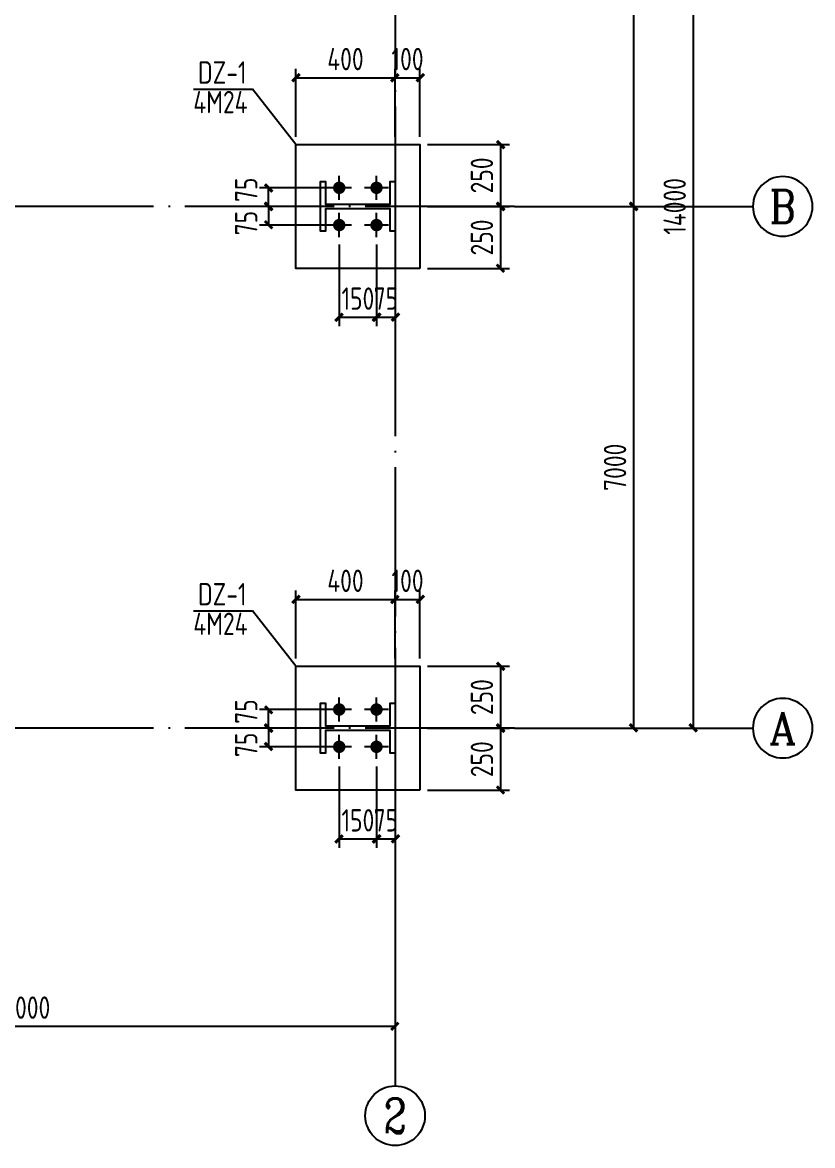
# Model space of a CAD drawing. Header units: millimetres. Extents: x 865974 to 875117, y 40174 to 44891.
# Drawn here: x 867337.6 to 867443.6, y 40466.2 to 40616.9 of the extents above; entities that cross this region are included whole.
import ezdxf
from ezdxf.enums import TextEntityAlignment as Align

# ---------------------------------------------------------------- set-up
doc = ezdxf.new("R2010")
doc.units = ezdxf.units.MM
doc.header["$LTSCALE"] = 1000
doc.header["$MEASUREMENT"] = 0
doc.linetypes.add('DOTE', pattern=[2.42, 2, -0.2, 0.02, -0.2])
for name, color, linetype in [('AXIS', 3, 'Continuous'), ('AXIS_TEXT', 7, 'Continuous'), ('DIM', 7, 'Continuous'), ('DOTE', 1, 'DOTE'), ('M_Prof', 2, 'Continuous'), ('柱集中标注', 2, 'Continuous'), ('标注', 7, 'Continuous'), ('檩条', 34, 'Continuous')]:
    doc.layers.add(name, color=color, linetype=linetype)
doc.styles.add('_TCH_AXIS', font='COMPLEX', dxfattribs={"bigfont": 'GBCBIG'})
doc.styles.add('COMPLEX', font='COMPLEX')
doc.styles.add('GBHZ', font='gbenor.shx', dxfattribs={"width": 0.9, "bigfont": 'gbcbig.shx'})
doc.dimstyles.new('Y100', dxfattribs={"dimscale": 0, "dimtxt": 3, "dimasz": 0.01, "dimexe": 1.2, "dimexo": 2, "dimgap": 1, "dimtad": 1, "dimdec": 0, "dimlfac": 100, "dimzin": 0, "dimdsep": 46, "dimtxsty": 'GBHZ', "dimblk": 'DX', "dimcen": 0.09, "dimdle": 1, "dimclrd": 7, "dimclre": 7, "dimclrt": 7, "dimadec": 0, "dimazin": 0, "dimtfac": 1, "dimtdec": 0, "dimtix": 1, "dimtmove": 2, "dimatfit": 3, "dimldrblk": 'DX', "dimfxl": 0, "dimtolj": 1, "dimtzin": 0, "dimarcsym": 0})
doc.dimstyles.new('Y30', dxfattribs={"dimscale": 0, "dimtxt": 3, "dimasz": 0.01, "dimexe": 1.2, "dimexo": 1, "dimgap": 1, "dimtad": 1, "dimdec": 0, "dimlfac": 30, "dimzin": 0, "dimdsep": 46, "dimtxsty": 'GBHZ', "dimblk1": 'DX', "dimblk2": 'DX', "dimsah": 1, "dimcen": 0.09, "dimdle": 1, "dimadec": 0, "dimazin": 0, "dimtfac": 1, "dimtdec": 0, "dimtix": 1, "dimtmove": 2, "dimatfit": 3, "dimldrblk": 'DX', "dimfxl": 0, "dimtolj": 1, "dimtzin": 0, "dimarcsym": 0})

# ---------------------------------------------------------------- blocks, each defined once
blk = doc.blocks.new('_AXISO')
blk.add_circle((0, 0), 0.5)
at = {"layer": 'AXIS_TEXT', "style": 'COMPLEX', "width": 1.041667}
blk.add_attdef('A', text='', height=0.56, dxfattribs=at).set_placement((-0.25, -0.28), (0.25, -0.28), align=Align.FIT)
blk = doc.blocks.new('DX')
at = {"color": 0, "linetype": 'ByBlock', "const_width": 40}
blk.add_lwpolyline([(-54, -51), (46, 49)], dxfattribs=at)
blk = doc.blocks.new('*D34')
at = {"layer": 'Defpoints', "color": 0, "transparency": 16777216}
for p in [(867287.62, 40506.19), (867387.62, 40506.19), (867387.62, 40482.19)]:
    blk.add_point(p, dxfattribs=at)
at = {"layer": '标注', "color": 7, "lineweight": -2, "transparency": 16777216}
for p, q in [((867287.62, 40504.19), (867287.62, 40480.99)), ((867387.62, 40504.19), (867387.62, 40480.99)), ((867287.63, 40482.19), (867387.61, 40482.19))]:
    blk.add_line(p, q, dxfattribs=at)
at = {"layer": '标注', "color": 7, "lineweight": -2, "transparency": 16777216, "xscale": 0.01, "yscale": 0.01, "zscale": 0.01, "rotation": 180}
blk.add_blockref('DX', (867287.62, 40482.19), dxfattribs=at)
at = {"layer": '标注', "color": 7, "lineweight": -2, "transparency": 16777216, "xscale": 0.01, "yscale": 0.01, "zscale": 0.01}
blk.add_blockref('DX', (867387.62, 40482.19), dxfattribs=at)
at = {"layer": '标注', "color": 7, "transparency": 16777216, "insert": (867337.62, 40484.69), "char_height": 3, "attachment_point": 5, "style": 'GBHZ'}
blk.add_mtext('\\A1;10000', dxfattribs=at)
blk = doc.blocks.new('*D35')
at = {"layer": 'Defpoints', "color": 0, "transparency": 16777216}
for p in [(867403.62, 40592.19), (867419.62, 40592.19), (867403.62, 40522.19)]:
    blk.add_point(p, dxfattribs=at)
at = {"layer": '标注', "color": 7, "lineweight": -2, "transparency": 16777216}
for p, q in [((867405.62, 40592.19), (867420.82, 40592.19)), ((867419.62, 40522.2), (867419.62, 40592.18)), ((867405.62, 40522.19), (867420.82, 40522.19))]:
    blk.add_line(p, q, dxfattribs=at)
at = {"layer": '标注', "color": 7, "lineweight": -2, "transparency": 16777216, "xscale": 0.01, "yscale": 0.01, "zscale": 0.01}
for p, rotation in [((867419.62, 40592.19), 90), ((867419.62, 40522.19), 270)]:
    blk.add_blockref('DX', p, dxfattribs=dict(at, rotation=rotation))
at = {"layer": '标注', "color": 7, "transparency": 16777216, "insert": (867417.12, 40557.19), "char_height": 3, "attachment_point": 5, "rotation": 90, "style": 'GBHZ'}
blk.add_mtext('\\A1;7000', dxfattribs=at)
blk = doc.blocks.new('*D36')
at = {"layer": 'Defpoints', "color": 0, "transparency": 16777216}
for p in [(867403.62, 40662.19), (867419.62, 40662.19), (867403.62, 40592.19)]:
    blk.add_point(p, dxfattribs=at)
at = {"layer": '标注', "color": 7, "lineweight": -2, "transparency": 16777216}
for p, q in [((867405.62, 40662.19), (867420.82, 40662.19)), ((867419.62, 40592.2), (867419.62, 40662.18)), ((867405.62, 40592.19), (867420.82, 40592.19))]:
    blk.add_line(p, q, dxfattribs=at)
at = {"layer": '标注', "color": 7, "lineweight": -2, "transparency": 16777216, "xscale": 0.01, "yscale": 0.01, "zscale": 0.01}
for p, rotation in [((867419.62, 40662.19), 90), ((867419.62, 40592.19), 270)]:
    blk.add_blockref('DX', p, dxfattribs=dict(at, rotation=rotation))
at = {"layer": '标注', "color": 7, "transparency": 16777216, "insert": (867417.12, 40627.19), "char_height": 3, "attachment_point": 5, "rotation": 90, "style": 'GBHZ'}
blk.add_mtext('\\A1;7000', dxfattribs=at)
blk = doc.blocks.new('*D37')
at = {"layer": 'Defpoints', "color": 0, "transparency": 16777216}
for p in [(867403.62, 40662.19), (867403.62, 40522.19), (867427.62, 40522.19)]:
    blk.add_point(p, dxfattribs=at)
at = {"layer": '标注', "color": 7, "lineweight": -2, "transparency": 16777216}
for p, q in [((867405.62, 40662.19), (867428.82, 40662.19)), ((867427.62, 40662.18), (867427.62, 40522.2)), ((867405.62, 40522.19), (867428.82, 40522.19))]:
    blk.add_line(p, q, dxfattribs=at)
at = {"layer": '标注', "color": 7, "lineweight": -2, "transparency": 16777216, "xscale": 0.01, "yscale": 0.01, "zscale": 0.01}
for p, rotation in [((867427.62, 40662.19), 90), ((867427.62, 40522.19), 270)]:
    blk.add_blockref('DX', p, dxfattribs=dict(at, rotation=rotation))
at = {"layer": '标注', "color": 7, "transparency": 16777216, "insert": (867425.12, 40592.19), "char_height": 3, "attachment_point": 5, "rotation": 90, "style": 'GBHZ'}
blk.add_mtext('\\A1;14000', dxfattribs=at)
blk = doc.blocks.new('*D639')
at = {"layer": 'Defpoints', "color": 0, "transparency": 16777216}
for p in [(867387.62, 40609.46), (867374.28, 40600.52), (867387.62, 40600.52)]:
    blk.add_point(p, dxfattribs=at)
at = {"layer": 'DIM', "color": 0, "lineweight": -2, "transparency": 16777216}
for p, q in [((867374.28, 40601.52), (867374.28, 40610.66)), ((867387.62, 40601.52), (867387.62, 40610.66)), ((867374.29, 40609.46), (867387.61, 40609.46))]:
    blk.add_line(p, q, dxfattribs=at)
at = {"layer": 'DIM', "color": 0, "lineweight": -2, "transparency": 16777216, "xscale": 0.01, "yscale": 0.01, "zscale": 0.01, "rotation": 180}
blk.add_blockref('DX', (867374.28, 40609.46), dxfattribs=at)
at = {"layer": 'DIM', "color": 0, "lineweight": -2, "transparency": 16777216, "xscale": 0.01, "yscale": 0.01, "zscale": 0.01}
blk.add_blockref('DX', (867387.62, 40609.46), dxfattribs=at)
at = {"layer": 'DIM', "color": 0, "transparency": 16777216, "insert": (867380.95, 40611.96), "char_height": 3, "attachment_point": 5, "style": 'GBHZ'}
blk.add_mtext('\\A1;400', dxfattribs=at)
blk = doc.blocks.new('*D640')
at = {"layer": 'Defpoints', "color": 0, "transparency": 16777216}
for p in [(867390.95, 40609.46), (867387.62, 40600.52), (867390.95, 40600.52)]:
    blk.add_point(p, dxfattribs=at)
at = {"layer": 'DIM', "color": 0, "lineweight": -2, "transparency": 16777216}
for p, q in [((867387.62, 40601.52), (867387.62, 40610.66)), ((867390.95, 40601.52), (867390.95, 40610.66)), ((867387.61, 40609.46), (867387.6, 40609.46)), ((867387.62, 40609.46), (867390.95, 40609.46)), ((867390.96, 40609.46), (867390.97, 40609.46))]:
    blk.add_line(p, q, dxfattribs=at)
at = {"layer": 'DIM', "color": 0, "lineweight": -2, "transparency": 16777216, "xscale": 0.01, "yscale": 0.01, "zscale": 0.01}
blk.add_blockref('DX', (867387.62, 40609.46), dxfattribs=at)
at = {"layer": 'DIM', "color": 0, "lineweight": -2, "transparency": 16777216, "xscale": 0.01, "yscale": 0.01, "zscale": 0.01, "rotation": 180}
blk.add_blockref('DX', (867390.95, 40609.46), dxfattribs=at)
at = {"layer": 'DIM', "color": 0, "transparency": 16777216, "insert": (867389.28, 40611.96), "char_height": 3, "attachment_point": 5, "style": 'GBHZ'}
blk.add_mtext('\\A1;100', dxfattribs=at)
blk = doc.blocks.new('*D641')
at = {"layer": 'Defpoints', "color": 0, "transparency": 16777216}
for p in [(867390.95, 40600.52), (867390.95, 40592.19), (867401.76, 40592.19)]:
    blk.add_point(p, dxfattribs=at)
at = {"layer": 'DIM', "color": 0, "lineweight": -2, "transparency": 16777216}
for p, q in [((867391.95, 40600.52), (867402.96, 40600.52)), ((867401.76, 40600.51), (867401.76, 40592.2)), ((867391.95, 40592.19), (867402.96, 40592.19))]:
    blk.add_line(p, q, dxfattribs=at)
at = {"layer": 'DIM', "color": 0, "lineweight": -2, "transparency": 16777216, "xscale": 0.01, "yscale": 0.01, "zscale": 0.01}
for p, rotation in [((867401.76, 40600.52), 90), ((867401.76, 40592.19), 270)]:
    blk.add_blockref('DX', p, dxfattribs=dict(at, rotation=rotation))
at = {"layer": 'DIM', "color": 0, "transparency": 16777216, "insert": (867399.26, 40596.35), "char_height": 3, "attachment_point": 5, "rotation": 90, "style": 'GBHZ'}
blk.add_mtext('\\A1;250', dxfattribs=at)
blk = doc.blocks.new('*D642')
at = {"layer": 'Defpoints', "color": 0, "transparency": 16777216}
for p in [(867390.95, 40592.19), (867390.95, 40583.85), (867401.76, 40583.85)]:
    blk.add_point(p, dxfattribs=at)
at = {"layer": 'DIM', "color": 0, "lineweight": -2, "transparency": 16777216}
for p, q in [((867391.95, 40592.19), (867402.96, 40592.19)), ((867401.76, 40592.18), (867401.76, 40583.86)), ((867391.95, 40583.85), (867402.96, 40583.85))]:
    blk.add_line(p, q, dxfattribs=at)
at = {"layer": 'DIM', "color": 0, "lineweight": -2, "transparency": 16777216, "xscale": 0.01, "yscale": 0.01, "zscale": 0.01}
for p, rotation in [((867401.76, 40592.19), 90), ((867401.76, 40583.85), 270)]:
    blk.add_blockref('DX', p, dxfattribs=dict(at, rotation=rotation))
at = {"layer": 'DIM', "color": 0, "transparency": 16777216, "insert": (867399.26, 40588.02), "char_height": 3, "attachment_point": 5, "rotation": 90, "style": 'GBHZ'}
blk.add_mtext('\\A1;250', dxfattribs=at)
blk = doc.blocks.new('*D643')
at = {"layer": 'Defpoints', "color": 0, "transparency": 16777216}
for p in [(867370.64, 40594.69), (867379.68, 40594.69), (867379.68, 40592.19)]:
    blk.add_point(p, dxfattribs=at)
at = {"layer": 'DIM', "color": 0, "lineweight": -2, "transparency": 16777216}
for p, q in [((867378.68, 40594.69), (867369.44, 40594.69)), ((867370.64, 40592.2), (867370.64, 40594.68)), ((867378.68, 40592.19), (867369.44, 40592.19))]:
    blk.add_line(p, q, dxfattribs=at)
at = {"layer": 'DIM', "color": 0, "lineweight": -2, "transparency": 16777216, "xscale": 0.01, "yscale": 0.01, "zscale": 0.01}
for p, rotation in [((867370.64, 40594.69), 90), ((867370.64, 40592.19), 270)]:
    blk.add_blockref('DX', p, dxfattribs=dict(at, rotation=rotation))
at = {"layer": 'DIM', "color": 0, "transparency": 16777216, "insert": (867367.64, 40594.42), "char_height": 3, "attachment_point": 5, "rotation": 90, "style": 'GBHZ'}
blk.add_mtext('\\A1;75', dxfattribs=at)
blk = doc.blocks.new('*D644')
at = {"layer": 'Defpoints', "color": 0, "transparency": 16777216}
for p in [(867379.68, 40592.19), (867370.64, 40589.69), (867379.68, 40589.69)]:
    blk.add_point(p, dxfattribs=at)
at = {"layer": 'DIM', "color": 0, "lineweight": -2, "transparency": 16777216}
for p, q in [((867378.68, 40592.19), (867369.44, 40592.19)), ((867370.64, 40592.18), (867370.64, 40589.7)), ((867378.68, 40589.69), (867369.44, 40589.69))]:
    blk.add_line(p, q, dxfattribs=at)
at = {"layer": 'DIM', "color": 0, "lineweight": -2, "transparency": 16777216, "xscale": 0.01, "yscale": 0.01, "zscale": 0.01}
for p, rotation in [((867370.64, 40592.19), 90), ((867370.64, 40589.69), 270)]:
    blk.add_blockref('DX', p, dxfattribs=dict(at, rotation=rotation))
at = {"layer": 'DIM', "color": 0, "transparency": 16777216, "insert": (867367.64, 40589.95), "char_height": 3, "attachment_point": 5, "rotation": 90, "style": 'GBHZ'}
blk.add_mtext('\\A1;75', dxfattribs=at)
blk = doc.blocks.new('*D645')
at = {"layer": 'Defpoints', "color": 0, "transparency": 16777216}
for p in [(867380.12, 40588.06), (867385.12, 40588.06), (867385.12, 40577.32)]:
    blk.add_point(p, dxfattribs=at)
at = {"layer": '标注', "color": 0, "lineweight": -2, "transparency": 16777216}
for p, q in [((867380.12, 40587.06), (867380.12, 40576.12)), ((867385.12, 40587.06), (867385.12, 40576.12)), ((867380.11, 40577.32), (867380.1, 40577.32)), ((867380.12, 40577.32), (867385.12, 40577.32)), ((867385.13, 40577.32), (867385.14, 40577.32))]:
    blk.add_line(p, q, dxfattribs=at)
at = {"layer": '标注', "color": 0, "lineweight": -2, "transparency": 16777216, "xscale": 0.01, "yscale": 0.01, "zscale": 0.01}
blk.add_blockref('DX', (867380.12, 40577.32), dxfattribs=at)
at = {"layer": '标注', "color": 0, "lineweight": -2, "transparency": 16777216, "xscale": 0.01, "yscale": 0.01, "zscale": 0.01, "rotation": 180}
blk.add_blockref('DX', (867385.12, 40577.32), dxfattribs=at)
at = {"layer": '标注', "color": 0, "transparency": 16777216, "insert": (867382.62, 40579.82), "char_height": 3, "attachment_point": 5, "style": 'GBHZ'}
blk.add_mtext('\\A1;150', dxfattribs=at)
blk = doc.blocks.new('*D646')
at = {"layer": 'Defpoints', "color": 0, "transparency": 16777216}
for p in [(867385.12, 40588.06), (867387.62, 40588.06), (867387.62, 40577.32)]:
    blk.add_point(p, dxfattribs=at)
at = {"layer": '标注', "color": 0, "lineweight": -2, "transparency": 16777216}
for p, q in [((867385.12, 40587.06), (867385.12, 40576.12)), ((867387.62, 40587.06), (867387.62, 40576.12)), ((867385.11, 40577.32), (867385.1, 40577.32)), ((867385.12, 40577.32), (867387.62, 40577.32)), ((867387.63, 40577.32), (867387.64, 40577.32))]:
    blk.add_line(p, q, dxfattribs=at)
at = {"layer": '标注', "color": 0, "lineweight": -2, "transparency": 16777216, "xscale": 0.01, "yscale": 0.01, "zscale": 0.01}
blk.add_blockref('DX', (867385.12, 40577.32), dxfattribs=at)
at = {"layer": '标注', "color": 0, "lineweight": -2, "transparency": 16777216, "xscale": 0.01, "yscale": 0.01, "zscale": 0.01, "rotation": 180}
blk.add_blockref('DX', (867387.62, 40577.32), dxfattribs=at)
at = {"layer": '标注', "color": 0, "transparency": 16777216, "insert": (867386.37, 40579.82), "char_height": 3, "attachment_point": 5, "style": 'GBHZ'}
blk.add_mtext('\\A1;75', dxfattribs=at)
blk = doc.blocks.new('*D647')
at = {"layer": 'Defpoints', "color": 0, "transparency": 16777216}
for p in [(867387.62, 40539.46), (867374.28, 40530.52), (867387.62, 40530.52)]:
    blk.add_point(p, dxfattribs=at)
at = {"layer": 'DIM', "color": 0, "lineweight": -2, "transparency": 16777216}
for p, q in [((867374.28, 40531.52), (867374.28, 40540.66)), ((867374.29, 40539.46), (867387.61, 40539.46)), ((867387.62, 40531.52), (867387.62, 40540.66))]:
    blk.add_line(p, q, dxfattribs=at)
at = {"layer": 'DIM', "color": 0, "lineweight": -2, "transparency": 16777216, "xscale": 0.01, "yscale": 0.01, "zscale": 0.01, "rotation": 180}
blk.add_blockref('DX', (867374.28, 40539.46), dxfattribs=at)
at = {"layer": 'DIM', "color": 0, "lineweight": -2, "transparency": 16777216, "xscale": 0.01, "yscale": 0.01, "zscale": 0.01}
blk.add_blockref('DX', (867387.62, 40539.46), dxfattribs=at)
at = {"layer": 'DIM', "color": 0, "transparency": 16777216, "insert": (867380.95, 40541.96), "char_height": 3, "attachment_point": 5, "style": 'GBHZ'}
blk.add_mtext('\\A1;400', dxfattribs=at)
blk = doc.blocks.new('*D648')
at = {"layer": 'Defpoints', "color": 0, "transparency": 16777216}
for p in [(867390.95, 40539.46), (867387.62, 40530.52), (867390.95, 40530.52)]:
    blk.add_point(p, dxfattribs=at)
at = {"layer": 'DIM', "color": 0, "lineweight": -2, "transparency": 16777216}
for p, q in [((867387.61, 40539.46), (867387.6, 40539.46)), ((867387.62, 40531.52), (867387.62, 40540.66)), ((867387.62, 40539.46), (867390.95, 40539.46)), ((867390.95, 40531.52), (867390.95, 40540.66)), ((867390.96, 40539.46), (867390.97, 40539.46))]:
    blk.add_line(p, q, dxfattribs=at)
at = {"layer": 'DIM', "color": 0, "lineweight": -2, "transparency": 16777216, "xscale": 0.01, "yscale": 0.01, "zscale": 0.01}
blk.add_blockref('DX', (867387.62, 40539.46), dxfattribs=at)
at = {"layer": 'DIM', "color": 0, "lineweight": -2, "transparency": 16777216, "xscale": 0.01, "yscale": 0.01, "zscale": 0.01, "rotation": 180}
blk.add_blockref('DX', (867390.95, 40539.46), dxfattribs=at)
at = {"layer": 'DIM', "color": 0, "transparency": 16777216, "insert": (867389.28, 40541.96), "char_height": 3, "attachment_point": 5, "style": 'GBHZ'}
blk.add_mtext('\\A1;100', dxfattribs=at)
blk = doc.blocks.new('*D649')
at = {"layer": 'Defpoints', "color": 0, "transparency": 16777216}
for p in [(867390.95, 40530.52), (867390.95, 40522.19), (867401.76, 40522.19)]:
    blk.add_point(p, dxfattribs=at)
at = {"layer": 'DIM', "color": 0, "lineweight": -2, "transparency": 16777216}
for p, q in [((867391.95, 40530.52), (867402.96, 40530.52)), ((867401.76, 40530.51), (867401.76, 40522.2)), ((867391.95, 40522.19), (867402.96, 40522.19))]:
    blk.add_line(p, q, dxfattribs=at)
at = {"layer": 'DIM', "color": 0, "lineweight": -2, "transparency": 16777216, "xscale": 0.01, "yscale": 0.01, "zscale": 0.01}
for p, rotation in [((867401.76, 40530.52), 90), ((867401.76, 40522.19), 270)]:
    blk.add_blockref('DX', p, dxfattribs=dict(at, rotation=rotation))
at = {"layer": 'DIM', "color": 0, "transparency": 16777216, "insert": (867399.26, 40526.35), "char_height": 3, "attachment_point": 5, "rotation": 90, "style": 'GBHZ'}
blk.add_mtext('\\A1;250', dxfattribs=at)
blk = doc.blocks.new('*D650')
at = {"layer": 'Defpoints', "color": 0, "transparency": 16777216}
for p in [(867390.95, 40522.19), (867390.95, 40513.85), (867401.76, 40513.85)]:
    blk.add_point(p, dxfattribs=at)
at = {"layer": 'DIM', "color": 0, "lineweight": -2, "transparency": 16777216}
for p, q in [((867391.95, 40522.19), (867402.96, 40522.19)), ((867401.76, 40522.18), (867401.76, 40513.86)), ((867391.95, 40513.85), (867402.96, 40513.85))]:
    blk.add_line(p, q, dxfattribs=at)
at = {"layer": 'DIM', "color": 0, "lineweight": -2, "transparency": 16777216, "xscale": 0.01, "yscale": 0.01, "zscale": 0.01}
for p, rotation in [((867401.76, 40522.19), 90), ((867401.76, 40513.85), 270)]:
    blk.add_blockref('DX', p, dxfattribs=dict(at, rotation=rotation))
at = {"layer": 'DIM', "color": 0, "transparency": 16777216, "insert": (867399.26, 40518.02), "char_height": 3, "attachment_point": 5, "rotation": 90, "style": 'GBHZ'}
blk.add_mtext('\\A1;250', dxfattribs=at)
blk = doc.blocks.new('*D651')
at = {"layer": 'Defpoints', "color": 0, "transparency": 16777216}
for p in [(867370.64, 40524.69), (867379.68, 40524.69), (867379.68, 40522.19)]:
    blk.add_point(p, dxfattribs=at)
at = {"layer": 'DIM', "color": 0, "lineweight": -2, "transparency": 16777216}
for p, q in [((867378.68, 40524.69), (867369.44, 40524.69)), ((867370.64, 40522.2), (867370.64, 40524.68)), ((867378.68, 40522.19), (867369.44, 40522.19))]:
    blk.add_line(p, q, dxfattribs=at)
at = {"layer": 'DIM', "color": 0, "lineweight": -2, "transparency": 16777216, "xscale": 0.01, "yscale": 0.01, "zscale": 0.01}
for p, rotation in [((867370.64, 40524.69), 90), ((867370.64, 40522.19), 270)]:
    blk.add_blockref('DX', p, dxfattribs=dict(at, rotation=rotation))
at = {"layer": 'DIM', "color": 0, "transparency": 16777216, "insert": (867367.64, 40524.42), "char_height": 3, "attachment_point": 5, "rotation": 90, "style": 'GBHZ'}
blk.add_mtext('\\A1;75', dxfattribs=at)
blk = doc.blocks.new('*D652')
at = {"layer": 'Defpoints', "color": 0, "transparency": 16777216}
for p in [(867379.68, 40522.19), (867370.64, 40519.69), (867379.68, 40519.69)]:
    blk.add_point(p, dxfattribs=at)
at = {"layer": 'DIM', "color": 0, "lineweight": -2, "transparency": 16777216}
for p, q in [((867378.68, 40522.19), (867369.44, 40522.19)), ((867370.64, 40522.18), (867370.64, 40519.7)), ((867378.68, 40519.69), (867369.44, 40519.69))]:
    blk.add_line(p, q, dxfattribs=at)
at = {"layer": 'DIM', "color": 0, "lineweight": -2, "transparency": 16777216, "xscale": 0.01, "yscale": 0.01, "zscale": 0.01}
for p, rotation in [((867370.64, 40522.19), 90), ((867370.64, 40519.69), 270)]:
    blk.add_blockref('DX', p, dxfattribs=dict(at, rotation=rotation))
at = {"layer": 'DIM', "color": 0, "transparency": 16777216, "insert": (867367.64, 40519.95), "char_height": 3, "attachment_point": 5, "rotation": 90, "style": 'GBHZ'}
blk.add_mtext('\\A1;75', dxfattribs=at)
blk = doc.blocks.new('*D653')
at = {"layer": 'Defpoints', "color": 0, "transparency": 16777216}
for p in [(867380.12, 40518.06), (867385.12, 40518.06), (867385.12, 40507.32)]:
    blk.add_point(p, dxfattribs=at)
at = {"layer": '标注', "color": 0, "lineweight": -2, "transparency": 16777216}
for p, q in [((867380.12, 40517.06), (867380.12, 40506.12)), ((867385.12, 40517.06), (867385.12, 40506.12)), ((867380.11, 40507.32), (867380.1, 40507.32)), ((867380.12, 40507.32), (867385.12, 40507.32)), ((867385.13, 40507.32), (867385.14, 40507.32))]:
    blk.add_line(p, q, dxfattribs=at)
at = {"layer": '标注', "color": 0, "lineweight": -2, "transparency": 16777216, "xscale": 0.01, "yscale": 0.01, "zscale": 0.01}
blk.add_blockref('DX', (867380.12, 40507.32), dxfattribs=at)
at = {"layer": '标注', "color": 0, "lineweight": -2, "transparency": 16777216, "xscale": 0.01, "yscale": 0.01, "zscale": 0.01, "rotation": 180}
blk.add_blockref('DX', (867385.12, 40507.32), dxfattribs=at)
at = {"layer": '标注', "color": 0, "transparency": 16777216, "insert": (867382.62, 40509.82), "char_height": 3, "attachment_point": 5, "style": 'GBHZ'}
blk.add_mtext('\\A1;150', dxfattribs=at)
blk = doc.blocks.new('*D654')
at = {"layer": 'Defpoints', "color": 0, "transparency": 16777216}
for p in [(867385.12, 40518.06), (867387.62, 40518.06), (867387.62, 40507.32)]:
    blk.add_point(p, dxfattribs=at)
at = {"layer": '标注', "color": 0, "lineweight": -2, "transparency": 16777216}
for p, q in [((867385.12, 40517.06), (867385.12, 40506.12)), ((867387.62, 40517.06), (867387.62, 40506.12)), ((867385.11, 40507.32), (867385.1, 40507.32)), ((867385.12, 40507.32), (867387.62, 40507.32)), ((867387.63, 40507.32), (867387.64, 40507.32))]:
    blk.add_line(p, q, dxfattribs=at)
at = {"layer": '标注', "color": 0, "lineweight": -2, "transparency": 16777216, "xscale": 0.01, "yscale": 0.01, "zscale": 0.01}
blk.add_blockref('DX', (867385.12, 40507.32), dxfattribs=at)
at = {"layer": '标注', "color": 0, "lineweight": -2, "transparency": 16777216, "xscale": 0.01, "yscale": 0.01, "zscale": 0.01, "rotation": 180}
blk.add_blockref('DX', (867387.62, 40507.32), dxfattribs=at)
at = {"layer": '标注', "color": 0, "transparency": 16777216, "insert": (867386.37, 40509.82), "char_height": 3, "attachment_point": 5, "style": 'GBHZ'}
blk.add_mtext('\\A1;75', dxfattribs=at)

msp = doc.modelspace()

# ---------------------------------------------------------------- linework, layer by layer
for p, q in [((867380.116, 40593.061), (867380.116, 40596.311)), ((867385.116, 40593.061), (867385.116, 40596.311)), ((867381.741, 40594.686), (867378.491, 40594.686)), ((867386.741, 40594.686), (867383.491, 40594.686)), ((867380.116, 40588.061), (867380.116, 40591.311)), ((867385.116, 40588.061), (867385.116, 40591.311)), ((867381.741, 40589.686), (867378.491, 40589.686)), ((867386.741, 40589.686), (867383.491, 40589.686)), ((867380.116, 40523.061), (867380.116, 40526.311)), ((867385.116, 40523.061), (867385.116, 40526.311)), ((867381.741, 40524.686), (867378.491, 40524.686)), ((867386.741, 40524.686), (867383.491, 40524.686)), ((867380.116, 40518.061), (867380.116, 40521.311)), ((867385.116, 40518.061), (867385.116, 40521.311)), ((867381.741, 40519.686), (867378.491, 40519.686)), ((867386.741, 40519.686), (867383.491, 40519.686))]:
    msp.add_line(p, q)
for points in [[(867390.949, 40583.852), (867374.283, 40583.852), (867374.283, 40600.519), (867390.949, 40600.519)], [(867390.949, 40513.852), (867374.283, 40513.852), (867374.283, 40530.519), (867390.949, 40530.519)]]:
    msp.add_lwpolyline(points, close=True)
at = {"layer": 'AXIS', "color": 0}
for p, q in [((867403.616, 40592.186), (867435.616, 40592.186)), ((867403.616, 40522.186), (867435.616, 40522.186)), ((867387.616, 40506.186), (867387.616, 40474.186))]:
    msp.add_line(p, q, dxfattribs=at)
at = {"layer": 'DIM', "const_width": 0.833}
for points in [[(867380.116, 40595.102, -1), (867380.116, 40594.269, -1)], [(867385.116, 40595.102, -1), (867385.116, 40594.269, -1)], [(867380.116, 40590.102, -1), (867380.116, 40589.269, -1)], [(867385.116, 40590.102, -1), (867385.116, 40589.269, -1)], [(867380.116, 40525.102, -1), (867380.116, 40524.269, -1)], [(867385.116, 40525.102, -1), (867385.116, 40524.269, -1)], [(867380.116, 40520.102, -1), (867380.116, 40519.269, -1)], [(867385.116, 40520.102, -1), (867385.116, 40519.269, -1)]]:
    msp.add_lwpolyline(points, format="xyb", close=True, dxfattribs=at)
at = {"layer": 'DOTE', "linetype": 'DOTE', "ltscale": 0.01}
for p, q in [((867387.616, 40678.186), (867387.616, 40506.186)), ((867403.616, 40592.186), (867271.616, 40592.186)), ((867403.616, 40522.186), (867271.616, 40522.186))]:
    msp.add_line(p, q, dxfattribs=at)
at = {"layer": 'M_Prof'}
for points in [[(867387.616, 40595.519), (867387.616, 40588.852), (867386.949, 40588.852), (867386.949, 40591.886), (867378.283, 40591.886), (867378.283, 40588.852), (867377.616, 40588.852), (867377.616, 40595.519), (867378.283, 40595.519), (867378.283, 40592.486), (867386.949, 40592.486), (867386.949, 40595.519)], [(867387.616, 40525.519), (867387.616, 40518.852), (867386.949, 40518.852), (867386.949, 40521.886), (867378.283, 40521.886), (867378.283, 40518.852), (867377.616, 40518.852), (867377.616, 40525.519), (867378.283, 40525.519), (867378.283, 40522.486), (867386.949, 40522.486), (867386.949, 40525.519)]]:
    msp.add_lwpolyline(points, close=True, dxfattribs=at)
at = {"layer": '檩条'}
for p, q in [((867360.562, 40607.938), (867368.46, 40607.938)), ((867374.283, 40600.519), (867368.46, 40607.938)), ((867360.562, 40537.938), (867368.46, 40537.938)), ((867374.283, 40530.519), (867368.46, 40537.938))]:
    msp.add_line(p, q, dxfattribs=at)

# ---------------------------------------------------------------- block references
at = {"layer": 'AXIS', "color": 0}
ref = msp.add_blockref('_AXISO', (867439.616, 40592.186), dxfattribs=dict(at, xscale=-8, yscale=8, zscale=8))
ref.add_attrib('A', 'B', dxfattribs={"layer": 'AXIS_TEXT', "color": 0, "height": 4.353, "style": '_TCH_AXIS'}).set_placement((867437.854, 40590.009), (867441.378, 40590.009), align=Align.FIT)
ref = msp.add_blockref('_AXISO', (867439.616, 40522.186), dxfattribs=dict(at, xscale=-8, yscale=8, zscale=8))
ref.add_attrib('A', 'A', dxfattribs={"layer": 'AXIS_TEXT', "color": 0, "height": 4.252, "style": '_TCH_AXIS'}).set_placement((867437.794, 40520.06), (867441.438, 40520.06), align=Align.FIT)
ref = msp.add_blockref('_AXISO', (867387.616, 40470.186), dxfattribs=dict(at, xscale=8, yscale=8, zscale=8))
ref.add_attrib('A', '2', dxfattribs={"layer": 'AXIS_TEXT', "color": 0, "height": 4.659, "style": '_TCH_AXIS'}).set_placement((867386.063, 40467.856), (867389.169, 40467.856), align=Align.FIT)

# ---------------------------------------------------------------- texts
at = {"layer": '柱集中标注', "style": 'GBHZ', "width": 0.9}
for s, p in [('DZ-1', (867361.158, 40608.659)), ('4M24', (867360.539, 40604.688)), ('DZ-1', (867361.158, 40538.659)), ('4M24', (867360.539, 40534.688))]:
    msp.add_text(s, height=3, dxfattribs=at).set_placement(p)

# ---------------------------------------------------------------- dimensions: what is measured, and where the dimension line sits
at = {"layer": 'DIM'}
for base, p1, p2, angle, picture, middle in [((867387.616, 40609.464), (867374.283, 40600.519), (867387.616, 40600.519), 0, '*D639', (867380.949, 40611.964)), ((867390.949, 40609.464), (867387.616, 40600.519), (867390.949, 40600.519), 0, '*D640', (867389.283, 40611.964)), ((867401.757, 40592.186), (867390.949, 40600.519), (867390.949, 40592.186), 270, '*D641', (867399.257, 40596.352)), ((867401.757, 40583.852), (867390.949, 40592.186), (867390.949, 40583.852), 270, '*D642', (867399.257, 40588.019)), ((867401.757, 40522.186), (867390.949, 40530.519), (867390.949, 40522.186), 270, '*D649', (867399.257, 40526.352)), ((867401.757, 40513.852), (867390.949, 40522.186), (867390.949, 40513.852), 270, '*D650', (867399.257, 40518.019))]:
    dim = msp.add_linear_dim(base=base, p1=p1, p2=p2, angle=angle, dimstyle='Y30', override={"dimscale": 1}, dxfattribs=at)
    dim.commit()
    dim.dimension.update_dxf_attribs({"geometry": picture, "text_midpoint": middle})
for base, p1, p2, angle, picture, middle in [((867370.638, 40594.686), (867379.682, 40592.186), (867379.682, 40594.686), 270, '*D643', (867367.644, 40594.424)), ((867370.638, 40589.686), (867379.682, 40592.186), (867379.682, 40589.686), 90, '*D644', (867367.644, 40589.947)), ((867370.638, 40524.686), (867379.682, 40522.186), (867379.682, 40524.686), 270, '*D651', (867367.644, 40524.424)), ((867370.638, 40519.686), (867379.682, 40522.186), (867379.682, 40519.686), 90, '*D652', (867367.644, 40519.947))]:
    dim = msp.add_linear_dim(base=base, p1=p1, p2=p2, angle=angle, dimstyle='Y30', override={"dimscale": 1}, dxfattribs=at)
    dim.commit()
    dim.dimension.update_dxf_attribs({"geometry": picture, "text_midpoint": middle, "dimtype": 160})
for base, p1, p2, picture, middle in [((867387.616, 40539.464), (867374.283, 40530.519), (867387.616, 40530.519), '*D647', (867380.949, 40541.964)), ((867390.949, 40539.464), (867387.616, 40530.519), (867390.949, 40530.519), '*D648', (867389.283, 40541.964))]:
    dim = msp.add_linear_dim(base=base, p1=p1, p2=p2, dimstyle='Y30', override={"dimscale": 1}, dxfattribs=at)
    dim.commit()
    dim.dimension.update_dxf_attribs({"geometry": picture, "text_midpoint": middle})
at = {"layer": '标注'}
for base, p1, p2, angle, dimstyle, override, picture, middle in [((867419.616, 40662.186), (867403.616, 40592.186), (867403.616, 40662.186), 90, 'Y100', {"dimscale": 1, "dimfxl": 150}, '*D36', (867417.116, 40627.186)), ((867427.616, 40522.186), (867403.616, 40662.186), (867403.616, 40522.186), 90, 'Y100', {"dimscale": 1, "dimfxl": 150}, '*D37', (867425.116, 40592.186)), ((867419.616, 40592.186), (867403.616, 40522.186), (867403.616, 40592.186), 90, 'Y100', {"dimscale": 1, "dimfxl": 150}, '*D35', (867417.116, 40557.186)), ((867385.116, 40577.325), (867380.116, 40588.061), (867385.116, 40588.061), 180, 'Y30', {"dimscale": 1}, '*D645', (867382.616, 40579.825)), ((867387.616, 40577.325), (867385.116, 40588.061), (867387.616, 40588.061), 180, 'Y30', {"dimscale": 1}, '*D646', (867386.366, 40579.825)), ((867385.116, 40507.325), (867380.116, 40518.061), (867385.116, 40518.061), 180, 'Y30', {"dimscale": 1}, '*D653', (867382.616, 40509.825)), ((867387.616, 40507.325), (867385.116, 40518.061), (867387.616, 40518.061), 180, 'Y30', {"dimscale": 1}, '*D654', (867386.366, 40509.825))]:
    dim = msp.add_linear_dim(base=base, p1=p1, p2=p2, angle=angle, dimstyle=dimstyle, override=override, dxfattribs=at)
    dim.commit()
    dim.dimension.update_dxf_attribs({"geometry": picture, "text_midpoint": middle})
dim = msp.add_linear_dim(base=(867387.616, 40482.186), p1=(867287.616, 40506.186), p2=(867387.616, 40506.186), dimstyle='Y100', override={"dimscale": 1, "dimfxl": 150}, dxfattribs=at)
dim.commit()
dim.dimension.update_dxf_attribs({"geometry": '*D34', "text_midpoint": (867337.616, 40484.686)})

doc.saveas('drawing.dxf')
